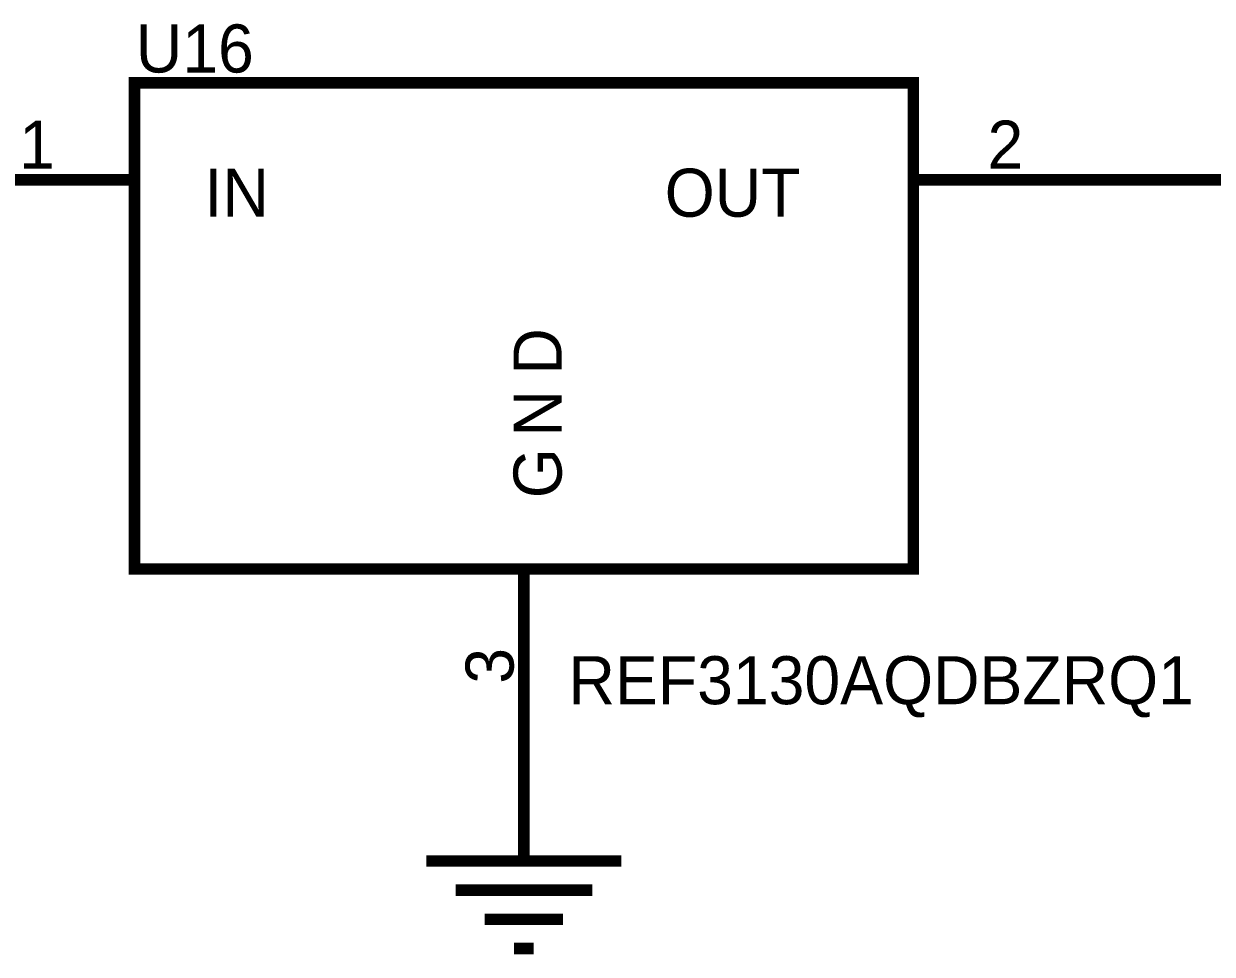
# Model space of a CAD drawing. Header units: inches. Extents: x 0 to 17, y 0 to 11.7.
# Drawn here: x 8.436 to 9.657, y 2.354 to 3.31 of the extents above; entities that cross this region are included whole.
import ezdxf

# ---------------------------------------------------------------- set-up
doc = ezdxf.new("R2010")
doc.units = ezdxf.units.IN
doc.header["$MEASUREMENT"] = 0
doc.layers.add('Sheet', color=255, linetype='Continuous')

msp = doc.modelspace()

# ---------------------------------------------------------------- linework, layer by layer
at = {"layer": 'Sheet'}
for points in [[(8.5496, 3.2496, 0.0118, 0.0118, 0), (9.3495, 3.2496, 0.0118, 0.0118, 0), (9.3495, 2.7499, 0.0118, 0.0118, 0), (8.5496, 2.7499, 0.0118, 0.0118, 0), (8.5496, 3.2496, 0.0118, 0.0118, 0)], [(8.5496, 3.2496, 0.0039, 0.0039, 0), (8.5496, 2.7499, 0.0039, 0.0039, 0), (9.3495, 2.7499, 0.0039, 0.0039, 0), (9.3495, 3.2496, 0.0039, 0.0039, 0), (8.5496, 3.2496, 0.0039, 0.0039, 0), (8.5496, 3.2496, 0.0039, 0.0039, 0)]]:
    msp.add_lwpolyline(points, format="xyseb", close=True, dxfattribs=at)
for points in [[(8.5496, 3.1499, 0.0118, 0.0118, 0), (8.3498, 3.1499, 0.0118, 0.0118, 0)], [(9.3495, 3.1499, 0.0118, 0.0118, 0), (9.5492, 3.1499, 0.0118, 0.0118, 0)], [(9.5492, 3.1499, 0.0118, 0.0118, 0), (9.9994, 3.1499, 0.0118, 0.0118, 0), (10.3994, 3.1499, 0.0118, 0.0118, 0)], [(8.9495, 2.7499, 0.0118, 0.0118, 0), (8.9495, 2.5497, 0.0118, 0.0118, 0)], [(8.9495, 2.5497, 0.0118, 0.0118, 0), (8.9495, 2.45, 0.0118, 0.0118, 0)], [(8.8494, 2.45, 0.0118, 0.0118, 0), (9.0496, 2.45, 0.0118, 0.0118, 0)], [(8.8794, 2.42, 0.0118, 0.0118, 0), (9.0197, 2.42, 0.0118, 0.0118, 0)], [(8.9094, 2.39, 0.0118, 0.0118, 0), (8.9897, 2.39, 0.0118, 0.0118, 0)], [(8.9394, 2.36, 0.0118, 0.0118, 0), (8.9597, 2.36, 0.0118, 0.0118, 0)]]:
    msp.add_lwpolyline(points, format="xyseb", dxfattribs=at)

# ---------------------------------------------------------------- texts
for s, height, p in [('U16', 0.0494, (8.5509, 3.2602)), ('2', 0.0494, (9.4258, 3.1614)), ('1', 0.0494, (8.431, 3.1614)), ('OUT', 0.0494, (9.0942, 3.112)), ('IN', 0.0494, (8.6215, 3.112)), ('REF3130AQDBZRQ1', 0.049396, (8.9954, 2.611))]:
    msp.add_text(s, height=height, dxfattribs=at).set_placement(p)
for s, p in [('D', (8.9883, 2.9497)), ('N', (8.9883, 2.8862)), ('G', (8.9883, 2.8227)), ('3', (8.939, 2.6321))]:
    msp.add_text(s, height=0.0494, rotation=90, dxfattribs=at).set_placement(p)

doc.saveas('drawing.dxf')
